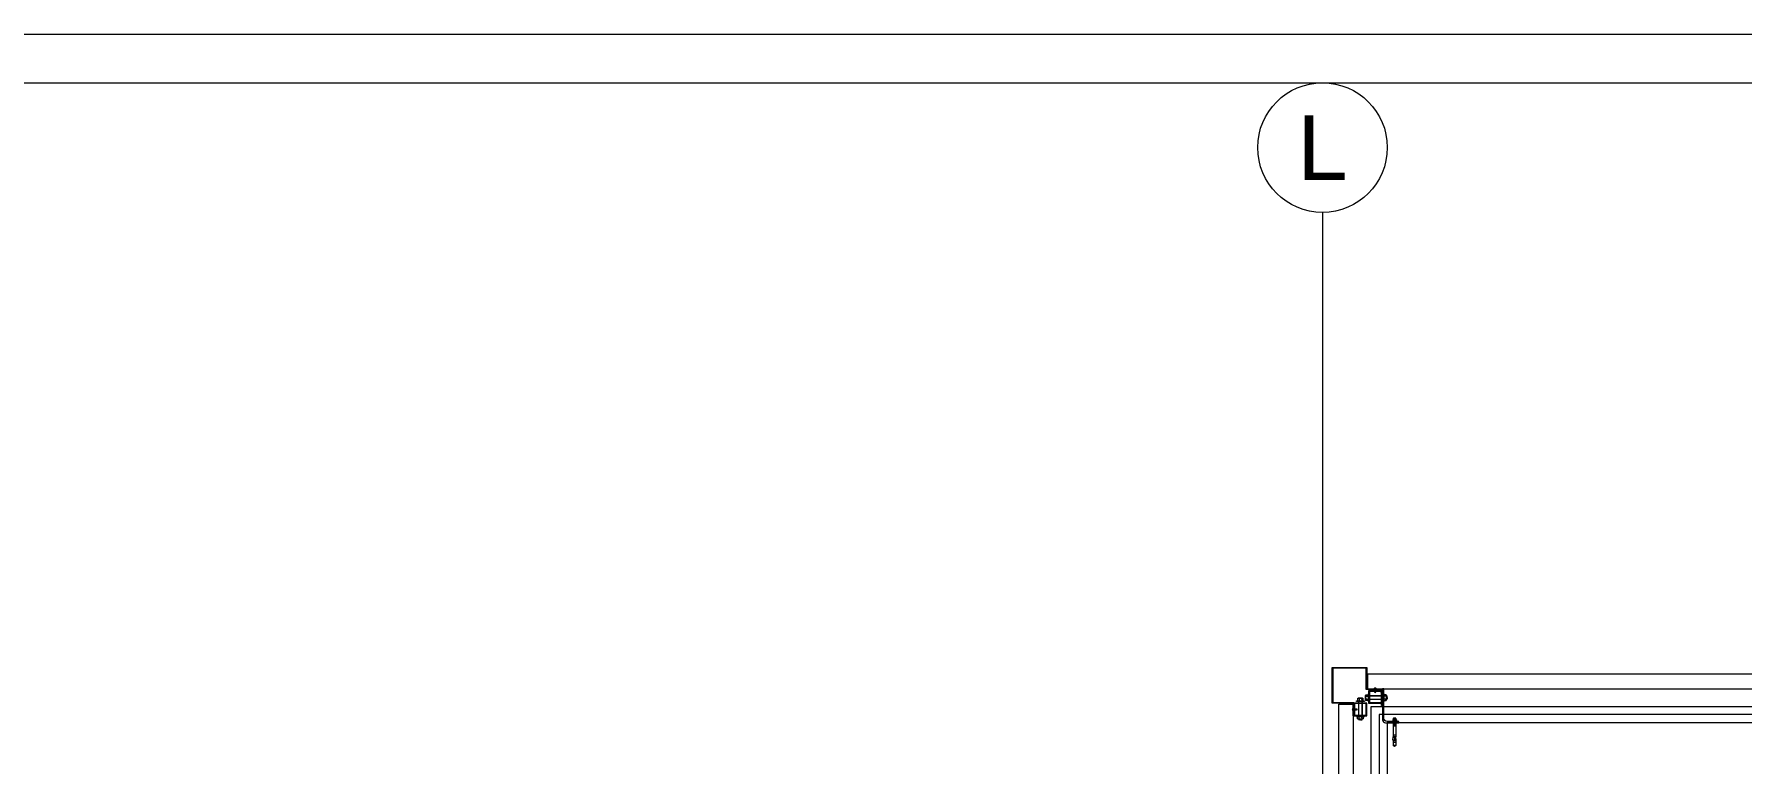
# Model space of a CAD drawing. Extents: x -2365 to 41970, y -230 to 8114.
# Drawn here: x 4043 to 4570, y 3980 to 4205 of the extents above; entities that cross this region are included whole.
import ezdxf
from ezdxf.enums import TextEntityAlignment as Align

# ---------------------------------------------------------------- set-up
doc = ezdxf.new("R2010")
doc.units = 0
doc.header["$LTSCALE"] = 25
doc.layers.get('0').update_dxf_attribs({"color": 9, "lineweight": 9})
for name, color, linetype, lineweight in [('00', 9, 'Continuous', 9), ('06D', 9, 'Continuous', 9), ('10', 9, 'Continuous', 9), ('10A', 9, 'Continuous', 9), ('24', 9, 'Continuous', 9), ('33', 9, 'BATTING', 9), ('40A', 9, 'Continuous', 9)]:
    doc.layers.add(name, color=color, linetype=linetype, lineweight=lineweight)
doc.styles.add('Arial', font='arial.ttf', dxfattribs={"height": 2.5})
doc.linetypes.add('BATTING', pattern='A,0.0001,-0.1,[134,ltypeshp.shx,S=0.1,R=0,X=-0.1,Y=0],-0.2,[134,ltypeshp.shx,S=0.1,R=180,X=0.1,Y=0],-0.1', length=0.4001)

# ---------------------------------------------------------------- blocks, each defined once
blk = doc.blocks.new('0_aks')
at = {"linetype": 'Continuous'}
blk.add_circle((0, 0), 2, dxfattribs=at)
at = {"style": 'Arial'}
blk.add_attdef('AKS', text='', height=2, dxfattribs=at).set_placement((0, 0), align=Align.MIDDLE_CENTER)
blk = doc.blocks.new('p-aks_vw')
at = {"layer": '24', "ltscale": 2}
blk.add_lwpolyline([(4040, 3837.5), (4040, 3540)], dxfattribs=at)
at = {"layer": '24', "xscale": 10, "yscale": 10, "zscale": 10}
blk.add_blockref('0_aks', (4040, 3857.5), dxfattribs=at).add_auto_attribs({'AKS': 'L'})
blk = doc.blocks.new('VIDA')
for p, q in [((-18072, 6523.9), (-18071.9, 6524)), ((-18071.9, 6523.8), (-18072, 6523.9)), ((-18071.9, 6524), (-18070.1, 6524.7)), ((-18069.6, 6522.9), (-18071.9, 6523.8)), ((-18069.7, 6524.9), (-18070.6, 6523.2)), ((-18070.6, 6523.2), (-18070.1, 6524.7)), ((-18070.1, 6524.7), (-18069.9, 6525.1)), ((-18069.9, 6525.1), (-18070.1, 6524.1)), ((-18070.1, 6524.1), (-18070, 6524.3)), ((-18070, 6524.3), (-18069.8, 6525.1)), ((-18069.9, 6525.1), (-18069.8, 6525.1)), ((-18069.8, 6525.1), (-18069.7, 6524.9)), ((-18069.7, 6524.9), (-18069.3, 6525)), ((-18069.6, 6522.8), (-18069.1, 6525)), ((-18069.6, 6522.8), (-18069.6, 6522.9)), ((-18069.4, 6522.4), (-18069.6, 6522.8)), ((-18068.9, 6525.3), (-18069.4, 6522.4)), ((-18069.3, 6522.4), (-18069.4, 6522.4)), ((-18069.3, 6522.4), (-18068.9, 6525.3)), ((-18069.3, 6525), (-18069.1, 6525)), ((-18069.1, 6522.8), (-18069.3, 6522.4)), ((-18069.1, 6525), (-18068.9, 6525.3)), ((-18068.7, 6522.8), (-18069.1, 6522.8)), ((-18068.9, 6525.3), (-18068.9, 6525.3)), ((-18068.9, 6525.3), (-18068.7, 6525)), ((-18068.7, 6522.8), (-18068.2, 6525)), ((-18068.7, 6525), (-18068.2, 6525)), ((-18068.5, 6522.4), (-18068.7, 6522.8)), ((-18068, 6525.3), (-18068.5, 6522.4)), ((-18068.4, 6522.4), (-18068.5, 6522.4)), ((-18068.4, 6522.4), (-18067.9, 6525.3)), ((-18068.2, 6522.8), (-18068.4, 6522.4)), ((-18068.2, 6522.8), (-18068.4, 6522.4)), ((-18068.2, 6525), (-18068, 6525.3)), ((-18067.7, 6525), (-18068.2, 6522.8)), ((-18067.7, 6522.8), (-18068.2, 6522.8)), ((-18067.9, 6525.3), (-18068, 6525.3)), ((-18067.9, 6525.3), (-18067.7, 6525)), ((-18067.7, 6522.8), (-18067.2, 6525)), ((-18067.7, 6525), (-18067.2, 6525)), ((-18067.5, 6522.4), (-18067.7, 6522.8)), ((-18067, 6525.3), (-18067.5, 6522.4)), ((-18067.4, 6522.4), (-18067.5, 6522.4)), ((-18067.4, 6522.4), (-18066.9, 6525.3)), ((-18067.2, 6522.8), (-18067.4, 6522.4)), ((-18067.2, 6522.8), (-18067.4, 6522.4)), ((-18067.2, 6525), (-18067, 6525.3)), ((-18066.7, 6525), (-18067.2, 6522.8)), ((-18066.7, 6522.8), (-18067.2, 6522.8)), ((-18066.9, 6525.3), (-18067, 6525.3)), ((-18066.9, 6525.3), (-18066.7, 6525)), ((-18066.3, 6525), (-18066.7, 6525)), ((-18066.7, 6522.8), (-18066.3, 6525)), ((-18066.5, 6522.4), (-18066.7, 6522.8)), ((-18066.1, 6525.3), (-18066.5, 6522.4)), ((-18066.5, 6522.4), (-18066, 6525.3)), ((-18066.3, 6522.8), (-18066.5, 6522.4)), ((-18066.3, 6522.8), (-18066.5, 6522.4)), ((-18066.5, 6522.4), (-18066.5, 6522.4)), ((-18066.3, 6525), (-18066.1, 6525.3)), ((-18065.8, 6525), (-18066.3, 6522.8)), ((-18066.3, 6522.8), (-18065.8, 6522.8)), ((-18066, 6525.3), (-18066.1, 6525.3)), ((-18066, 6525.3), (-18065.8, 6525)), ((-18065.8, 6522.8), (-18065.3, 6525)), ((-18065.8, 6525), (-18065.3, 6525)), ((-18065.6, 6522.4), (-18065.8, 6522.8)), ((-18065.1, 6525.3), (-18065.6, 6522.4)), ((-18065.5, 6522.4), (-18065.6, 6522.4)), ((-18065.5, 6522.4), (-18065, 6525.3)), ((-18065.3, 6522.8), (-18065.5, 6522.4)), ((-18065.3, 6522.8), (-18065.5, 6522.4)), ((-18065.3, 6525), (-18065.1, 6525.3)), ((-18064.8, 6525), (-18065.3, 6522.8)), ((-18064.8, 6522.8), (-18065.3, 6522.8)), ((-18065.1, 6525.3), (-18065, 6525.3)), ((-18065, 6525.3), (-18064.8, 6525)), ((-18064.8, 6525), (-18064.3, 6525)), ((-18064.8, 6522.8), (-18064.3, 6525)), ((-18064.6, 6522.4), (-18064.8, 6522.8)), ((-18064.1, 6525.3), (-18064.6, 6522.4)), ((-18064.5, 6522.4), (-18064.6, 6522.4)), ((-18064.5, 6522.4), (-18064, 6525.3)), ((-18064.3, 6522.8), (-18064.5, 6522.4)), ((-18064.3, 6522.8), (-18064.5, 6522.4)), ((-18064.3, 6525), (-18064.1, 6525.3)), ((-18063.8, 6525), (-18064.3, 6522.8)), ((-18063.8, 6522.8), (-18064.3, 6522.8)), ((-18064, 6525.3), (-18064.1, 6525.3)), ((-18064, 6525.3), (-18063.8, 6525)), ((-18063.8, 6522.8), (-18062, 6525)), ((-18062, 6525), (-18063.8, 6525)), ((-18063.6, 6522.4), (-18063.8, 6522.8)), ((-18063.6, 6522.4), (-18061.7, 6525.3)), ((-18061.8, 6525.3), (-18063.6, 6522.4)), ((-18062, 6522.8), (-18063.6, 6522.4)), ((-18062, 6522.8), (-18063.6, 6522.4)), ((-18063.6, 6522.4), (-18063.6, 6522.4)), ((-18061.5, 6525), (-18063.4, 6522.8)), ((-18063.4, 6522.8), (-18061.5, 6522.8)), ((-18061.7, 6525.3), (-18063.2, 6525.3)), ((-18062.7, 6522.4), (-18061.5, 6522.8)), ((-18062.6, 6522.4), (-18062.1, 6525.3)), ((-18062.4, 6522.8), (-18062.6, 6522.4)), ((-18062.4, 6522.8), (-18062.6, 6522.4)), ((-18062.6, 6522.4), (-18061.3, 6522.4)), ((-18062.4, 6525), (-18062.2, 6525.3)), ((-18061.5, 6525), (-18062.4, 6525)), ((-18061.5, 6522.8), (-18062.4, 6525)), ((-18061.9, 6525), (-18062.4, 6522.8)), ((-18061.9, 6522.8), (-18062.4, 6522.8)), ((-18062.2, 6525.3), (-18062.1, 6525.3)), ((-18062.2, 6525.3), (-18061.3, 6522.4)), ((-18062.1, 6525.3), (-18061.9, 6525)), ((-18062, 6525), (-18061.8, 6525.3)), ((-18061.9, 6525), (-18061.4, 6525)), ((-18061.9, 6522.8), (-18061.4, 6525)), ((-18061.7, 6522.4), (-18061.9, 6522.8)), ((-18061.2, 6525.3), (-18061.7, 6522.4)), ((-18061.7, 6525.3), (-18061.5, 6525)), ((-18061.6, 6522.4), (-18061.7, 6522.4)), ((-18061.6, 6522.4), (-18061.2, 6525.3)), ((-18061.4, 6522.8), (-18061.6, 6522.4)), ((-18061.4, 6522.8), (-18061.6, 6522.4)), ((-18061.4, 6525), (-18061.2, 6525.3)), ((-18061, 6525), (-18061.4, 6522.8)), ((-18060.9, 6522.8), (-18061.4, 6522.8)), ((-18061.2, 6525.3), (-18061, 6525)), ((-18061.2, 6525.3), (-18061.2, 6525.3)), ((-18061, 6525), (-18060.5, 6525)), ((-18060.9, 6522.8), (-18060.5, 6525)), ((-18060.7, 6522.4), (-18060.9, 6522.8)), ((-18060.7, 6522.4), (-18060.2, 6525.3)), ((-18060.3, 6525.3), (-18060.7, 6522.4)), ((-18060.5, 6522.8), (-18060.7, 6522.4)), ((-18060.5, 6522.8), (-18060.7, 6522.4)), ((-18060.7, 6522.4), (-18060.7, 6522.4)), ((-18060.5, 6525), (-18060.3, 6525.3)), ((-18060, 6525), (-18060.5, 6522.8)), ((-18060.5, 6522.8), (-18060, 6522.8)), ((-18060.3, 6525.3), (-18060.2, 6525.3)), ((-18060.2, 6525.3), (-18060, 6525)), ((-18060, 6525), (-18059.5, 6525)), ((-18060, 6522.8), (-18059.5, 6525)), ((-18059.8, 6522.4), (-18060, 6522.8)), ((-18059.3, 6525.3), (-18059.8, 6522.4)), ((-18059.7, 6522.4), (-18059.8, 6522.4)), ((-18059.7, 6522.4), (-18059.2, 6525.3)), ((-18059.5, 6522.8), (-18059.7, 6522.4)), ((-18059.5, 6522.8), (-18059.7, 6522.4)), ((-18059.5, 6525), (-18059.3, 6525.3)), ((-18059.2, 6524), (-18059.5, 6522.8)), ((-18059.5, 6522.8), (-18059.2, 6522.8)), ((-18059.3, 6525.3), (-18059.2, 6525.3)), ((-18058.1, 6526.6), (-18059.2, 6526.6)), ((-18059.2, 6521.2), (-18059.2, 6526.6)), ((-18058.1, 6521.2), (-18059.2, 6521.2))]:
    blk.add_line(p, q)
for points in [[(-18068.7, 6525), (-18069.1, 6522.8)], [(-18057.2, 6524.3), (-18057.5, 6524), (-18057.5, 6523.8), (-18057.2, 6523.5)]]:
    blk.add_lwpolyline(points)
for centre, start, end in [((-18062.4, 6523.6), 7.5095, 35.2427), ((-18062.4, 6524.2), 324.7573, 352.4905)]:
    blk.add_arc(centre, 5.21, start, end)
blk = doc.blocks.new('çelik dübel')
at = {"ltscale": 7}
for p, q in [((-87.2, -2), (-85, 2)), ((-85, -6), (-85, 2)), ((-68, 2), (-85, 2)), ((-75, -6), (-75, 2)), ((-70, -6), (-70, 2)), ((-68, 3), (-58, 2)), ((-68, -7), (-68, 3)), ((-58, -6), (-58, 2)), ((-8.5, 2), (-58, 2)), ((-53, 1.5), (-58, 1.5)), ((-53, -6), (-53, 2)), ((-25, -6), (-25, 2)), ((-25, -6), (-23.9, 2)), ((-23, -6), (-21.9, 2)), ((-21, -6), (-19.9, 2)), ((-19, -6), (-17.9, 2)), ((-17, -6), (-15.9, 2)), ((-85, -6), (-87.2, -2)), ((-68, -6), (-85, -6)), ((-68, -7), (-58, -6)), ((-53, -5.5), (-58, -5.5)), ((-8.5, -6), (-58, -6))]:
    blk.add_line(p, q, dxfattribs=at)
for p, q in [((-15, -6), (-13.9, 2)), ((-13, -6), (-11.9, 2)), ((-11, -6), (-10, 1.1)), ((-10, -9), (-10, 5)), ((-9, 5), (-10, 5)), ((-10, 3), (-10, 5)), ((-9, -9), (-9, 5)), ((-8.5, 2), (-8.5, 3)), ((-8.5, -4), (-8.5, 0)), ((-5, 4), (-7.5, 4)), ((-5, 1), (-7.5, 1)), ((-4, 2), (-4, 3)), ((-1, 2), (-4, 2)), ((-4, -4), (-4, 0)), ((-3, -6), (-1.9, 2)), ((-1, -6), (0, 1.1)), ((0, -5), (0, 1)), ((-10, -7), (-10, -9.1)), ((-9, -9), (-10, -9)), ((-8.5, -6), (-8.5, -7)), ((-5, -5), (-7.5, -5)), ((-5, -8), (-7.5, -8)), ((-4, -6), (-4, -7)), ((-1, -6), (-4, -6))]:
    blk.add_line(p, q)
for points in [[(-68, 0.6), (-67.4, 0.4), (-67, 0.1), (-66.6, -0.3), (-66.2, -0.8), (-65.9, -1.3), (-65.7, -1.9), (-65.4, -2.3), (-65.2, -2.8), (-65, -3.1), (-64.8, -3.3), (-64.6, -3.5), (-64.4, -3.6), (-64.2, -3.5), (-63.9, -3.5), (-63.7, -3.3), (-63.5, -3.1), (-63.2, -2.9), (-62.9, -2.6), (-62.7, -2.3), (-62.4, -2), (-62.1, -1.7), (-61.9, -1.4), (-61.6, -1.1), (-61.4, -0.9), (-61.2, -0.7), (-61, -0.6), (-60.8, -0.5), (-60.6, -0.5), (-60.4, -0.5), (-60.3, -0.7), (-60.1, -0.9), (-59.9, -1.1), (-59.8, -1.5), (-59.6, -1.9), (-59.4, -2.3), (-59.2, -2.7), (-58.9, -3), (-58.7, -3.3), (-58.4, -3.5), (-58, -3.5)], [(-68, -0.5), (-68, -0.5), (-67.9, -0.5), (-67.9, -0.5), (-67.8, -0.5), (-67.8, -0.6), (-67.7, -0.6), (-67.7, -0.6), (-67.6, -0.7), (-67.6, -0.7), (-67.6, -0.8), (-67.5, -0.8), (-67.5, -0.8), (-67.5, -0.9), (-67.4, -0.9), (-67.4, -0.9), (-67.3, -1), (-67.3, -1), (-67.3, -1.1), (-67.2, -1.1), (-67.2, -1.2), (-67.2, -1.2), (-67.1, -1.3), (-67.1, -1.3), (-67.1, -1.4), (-67, -1.4), (-67, -1.5), (-67, -1.5), (-66.9, -1.6), (-66.9, -1.6), (-66.9, -1.7), (-66.9, -1.7), (-66.8, -1.8), (-66.8, -1.9), (-66.8, -1.9), (-66.7, -2), (-66.7, -2), (-66.7, -2.1), (-66.6, -2.2), (-66.6, -2.2), (-66.6, -2.3), (-66.6, -2.3), (-66.5, -2.4), (-66.5, -2.5), (-66.5, -2.5), (-66.4, -2.6), (-66.4, -2.7), (-66.4, -2.7), (-66.3, -2.8), (-66.3, -2.8), (-66.3, -2.9), (-66.3, -3), (-66.2, -3), (-66.2, -3.1), (-66.2, -3.1), (-66.1, -3.2), (-66.1, -3.2), (-66.1, -3.3), (-66, -3.4), (-66, -3.4), (-66, -3.5), (-65.9, -3.5), (-65.9, -3.6), (-65.9, -3.6), (-65.8, -3.7), (-65.8, -3.7), (-65.7, -3.8), (-65.7, -3.8), (-65.7, -3.9), (-65.6, -3.9), (-65.6, -4), (-65.5, -4), (-65.5, -4.1), (-65.4, -4.1), (-65.4, -4.1), (-65.3, -4.2), (-65.3, -4.2), (-65.2, -4.3), (-65.2, -4.3), (-65.1, -4.3), (-65, -4.4), (-65, -4.4), (-64.9, -4.4), (-64.9, -4.4), (-64.8, -4.5), (-64.7, -4.5), (-64.7, -4.5), (-64.6, -4.5), (-64.5, -4.5), (-64.5, -4.5), (-64.4, -4.5), (-64.3, -4.5), (-64.3, -4.5), (-64.2, -4.5), (-64.1, -4.5), (-64.1, -4.5), (-64, -4.5), (-64, -4.5), (-63.9, -4.5), (-63.8, -4.5), (-63.8, -4.5), (-63.7, -4.4), (-63.7, -4.4), (-63.6, -4.4), (-63.6, -4.4), (-63.5, -4.4), (-63.4, -4.3), (-63.4, -4.3), (-63.3, -4.3), (-63.3, -4.3), (-63.3, -4.2), (-63.2, -4.2), (-63.2, -4.2), (-63.1, -4.1), (-63.1, -4.1), (-63, -4.1), (-63, -4), (-62.9, -4), (-62.9, -4), (-62.9, -3.9), (-62.8, -3.9), (-62.8, -3.9), (-62.7, -3.8), (-62.7, -3.8), (-62.7, -3.8), (-62.6, -3.7), (-62.6, -3.7), (-62.5, -3.6), (-62.5, -3.6), (-62.5, -3.6), (-62.4, -3.5), (-62.4, -3.5), (-62.4, -3.5), (-62.3, -3.4), (-62.3, -3.4), (-62.2, -3.3), (-62.2, -3.3), (-62.2, -3.3), (-62.1, -3.2), (-62.1, -3.2), (-62.1, -3.1), (-62, -3.1), (-62, -3.1), (-62, -3), (-61.9, -3), (-61.9, -2.9), (-61.9, -2.9), (-61.8, -2.9), (-61.8, -2.8), (-61.7, -2.8), (-61.7, -2.7), (-61.7, -2.7), (-61.6, -2.6), (-61.6, -2.6), (-61.6, -2.6), (-61.5, -2.5), (-61.5, -2.5), (-61.5, -2.5), (-61.4, -2.4), (-61.4, -2.4), (-61.4, -2.3), (-61.3, -2.3), (-61.3, -2.3), (-61.3, -2.2), (-61.3, -2.2), (-61.2, -2.2), (-61.2, -2.1), (-61.2, -2.1), (-61.1, -2), (-61.1, -2), (-61.1, -2), (-61, -1.9), (-61, -1.9), (-61, -1.9), (-61, -1.9), (-60.9, -1.8), (-60.9, -1.8), (-60.9, -1.8), (-60.9, -1.8), (-60.9, -1.8), (-60.9, -1.7), (-60.8, -1.7), (-60.8, -1.7), (-60.8, -1.7), (-60.8, -1.7), (-60.8, -1.7), (-60.8, -1.8), (-60.7, -1.8), (-60.7, -1.8), (-60.7, -1.8), (-60.7, -1.9), (-60.7, -1.9), (-60.7, -1.9), (-60.6, -2), (-60.6, -2), (-60.6, -2.1), (-60.6, -2.1), (-60.6, -2.1), (-60.5, -2.2), (-60.5, -2.2), (-60.5, -2.3), (-60.5, -2.3), (-60.4, -2.4), (-60.4, -2.5), (-60.4, -2.5), (-60.4, -2.6), (-60.3, -2.6), (-60.3, -2.7), (-60.3, -2.7), (-60.3, -2.8), (-60.2, -2.8), (-60.2, -2.9), (-60.2, -3), (-60.1, -3), (-60.1, -3.1), (-60.1, -3.1), (-60, -3.2), (-60, -3.2), (-59.9, -3.3), (-59.9, -3.4), (-59.9, -3.4), (-59.8, -3.5), (-59.8, -3.5), (-59.7, -3.6), (-59.7, -3.6), (-59.6, -3.7), (-59.6, -3.8), (-59.5, -3.8), (-59.5, -3.9), (-59.4, -3.9), (-59.3, -4), (-59.3, -4), (-59.2, -4.1), (-59.1, -4.2), (-59, -4.2), (-58.9, -4.3), (-58.8, -4.3), (-58.6, -4.4), (-58.4, -4.4), (-58.2, -4.5), (-58, -4.5)]]:
    blk.add_lwpolyline(points)
for centre, start, end in [((-7.5, 3), 90, 180), ((-7.5, 2), 180, 270), ((-7.5, 0), 90, 180), ((-5, 3), 0, 90), ((-5, 2), 270, 0), ((-5, 0), 0, 90), ((-1, 1), 0, 90), ((-7.5, -4), 180, 270), ((-7.5, -6), 90, 180), ((-7.5, -7), 180, 270), ((-5, -4), 270, 0), ((-5, -6), 0, 90), ((-5, -7), 270, 0), ((-1, -5), 270, 0)]:
    blk.add_arc(centre, 1, start, end)
blk = doc.blocks.new('cxvxv')
for p, q in [((-21988.4, 8560.98, 0), (-21988.4, 8560.32, 0)), ((-21988.4, 8560.32, 0), (-21986.64, 8560.32, 0)), ((-21986.86, 8561.07, 0), (-21988.18, 8561.07, 0)), ((-21988.02, 8561.25, 0), (-21987.03, 8561.3, 0)), ((-21988.02, 8561.25, 0), (-21988, 8561.26, 0)), ((-21988, 8561.23, 0), (-21988.02, 8561.25, 0)), ((-21988.02, 8561.13, 0), (-21987.03, 8561.19, 0)), ((-21988.02, 8561.13, 0), (-21988, 8561.14, 0)), ((-21988, 8561.11, 0), (-21988.02, 8561.13, 0)), ((-21988.02, 8560.32, 0), (-21987.02, 8560.32, 0)), ((-21988.02, 8560.28, 0), (-21988.02, 8560.32, 0)), ((-21988.02, 8560.11, 0), (-21988.02, 8555.61, 0)), ((-21988, 8561.3, 0), (-21987.94, 8561.35, 0)), ((-21988, 8561.26, 0), (-21988, 8561.3, 0)), ((-21988, 8561.14, 0), (-21988, 8561.23, 0)), ((-21988, 8561.07, 0), (-21988, 8561.11, 0)), ((-21987.96, 8560.98, 0), (-21987.96, 8560.32, 0)), ((-21987.54, 8561.35, 0), (-21987.94, 8561.35, 0)), ((-21987.7, 8561.05, 0), (-21987.7, 8561.08, 0)), ((-21987.7, 8561.07, 0), (-21987.7, 8561.07, 0)), ((-21987.54, 8561.35, 0), (-21987.1, 8561.35, 0)), ((-21987.03, 8561.3, 0), (-21987.1, 8561.35, 0)), ((-21987.08, 8560.64, 0), (-21987.08, 8560.98, 0)), ((-21987.08, 8560.64, 0), (-21987.08, 8560.32, 0)), ((-21987.06, 8560.32, 0), (-21987.06, 8560.28, 0)), ((-21987.06, 8555.61, 0), (-21987.06, 8560.11, 0)), ((-21987.05, 8561.32, 0), (-21987.03, 8561.3, 0)), ((-21987.03, 8561.3, 0), (-21987.05, 8561.28, 0)), ((-21987.03, 8561.3, 0), (-21987.05, 8561.29, 0)), ((-21987.05, 8561.28, 0), (-21987.05, 8561.2, 0)), ((-21987.05, 8561.2, 0), (-21987.03, 8561.19, 0)), ((-21987.03, 8561.19, 0), (-21987.05, 8561.17, 0)), ((-21987.05, 8561.17, 0), (-21987.05, 8561.08, 0)), ((-21987.05, 8561.08, 0), (-21987.03, 8561.07, 0)), ((-21987.02, 8560.32, 0), (-21987.02, 8560.28, 0)), ((-21987.02, 8555.61, 0), (-21987.02, 8560.11, 0)), ((-21986.64, 8560.32, 0), (-21986.64, 8560.98, 0)), ((-21988.4, 8555.4, 0), (-21986.64, 8555.4, 0)), ((-21988.4, 8554.74, 0), (-21988.4, 8555.4, 0)), ((-21986.86, 8554.65, 0), (-21988.17, 8554.65, 0)), ((-21988.02, 8555.44, 0), (-21988.02, 8555.4, 0)), ((-21988.02, 8555.4, 0), (-21987.02, 8555.4, 0)), ((-21987.96, 8554.74, 0), (-21987.96, 8555.4, 0)), ((-21987.08, 8555.08, 0), (-21987.08, 8555.4, 0)), ((-21987.08, 8555.08, 0), (-21987.08, 8554.74, 0)), ((-21987.06, 8555.4, 0), (-21987.06, 8555.44, 0)), ((-21987.02, 8555.4, 0), (-21987.02, 8555.44, 0)), ((-21986.64, 8555.4, 0), (-21986.64, 8554.74, 0))]:
    blk.add_line(p, q)
at = {"elevation": 0}
for points in [[(-21986.3, 8560.11), (-21988.7, 8560.11), (-21988.7, 8560.28), (-21986.3, 8560.28)], [(-21986.3, 8555.61), (-21988.7, 8555.61), (-21988.7, 8555.44), (-21986.3, 8555.44)]]:
    blk.add_lwpolyline(points, close=True, dxfattribs=at)
for points in [[(-21987.98, 8560.28), (-21987.98, 8560.32)], [(-21987.98, 8560.11), (-21987.98, 8555.61)], [(-21987.98, 8555.44), (-21987.98, 8555.4)]]:
    blk.add_lwpolyline(points, dxfattribs=at)
for centre, radius, start, end in [((-21988.18, 8560.75, 0), 0.315, 45.8497, 134.1503), ((-21987.52, 8559.95, 0), 1.12, 66.8701, 113.1299), ((-21987.52, 8559.95, 0), 1.12, 66.8701, 113.1299), ((-21986.86, 8560.76, 0), 0.313, 45.449, 134.551), ((-21988.18, 8554.97, 0), 0.315, 225.8497, 314.1503), ((-21987.52, 8555.77, 0), 1.12, 246.8701, 293.1299), ((-21987.52, 8555.77, 0), 1.12, 246.8701, 293.1299), ((-21986.86, 8554.96, 0), 0.313, 225.449, 314.551)]:
    blk.add_arc(centre, radius, start, end)

msp = doc.modelspace()

# ---------------------------------------------------------------- linework, layer by layer
at = {"layer": '00'}
msp.add_lwpolyline([(4765.84, 3992.5), (4765.84, 3992.5), (4460.84, 3992.5), (4460.84, 3977.5), (4460.84, 3977.5), (4460.84, 3892.5), (4480.84, 3892.5), (4480.84, 3972.5)], dxfattribs=at)
at = {"layer": '06D'}
msp.add_lwpolyline([(4323.34, 3897.5), (4455.84, 3897.5), (4455.84, 3997.5), (4915.84, 3997.5)], dxfattribs=at)
at = {"layer": '10'}
for points in [[(4459.1, 3998.4), (4455.1, 3998.4), (4455.1, 4002.4), (4459.1, 4002.4)], [(4459.01, 3998.61), (4455.41, 3998.6), (4455.4, 4002.2), (4459, 4002.21)], [(4454.54, 3994.59), (4454.54, 3998.59), (4450.54, 3998.6), (4450.54, 3994.6)], [(4454.34, 3994.79), (4454.34, 3998.39), (4450.74, 3998.4), (4450.74, 3994.8)]]:
    msp.add_lwpolyline(points, close=True, dxfattribs=at)
for points in [[(4455.39, 4002.8), (4458.6, 4002.8, -0.460546), (4459.5, 4001.9), (4459.5, 3997.8), (4459.1, 3997.8), (4459.1, 4001.4, 0.414214), (4458.1, 4002.4), (4455.39, 4002.4)], [(4459.39, 4003), (4459.39, 3993.4, 0.460237), (4460.29, 3992.5), (4464.39, 3992.5), (4464.39, 3992.9), (4460.79, 3992.9, -0.414214), (4459.79, 3993.9), (4459.79, 4003)]]:
    msp.add_lwpolyline(points, format="xyb", close=True, dxfattribs=at)
at = {"layer": '10A'}
for points in [[(4444.04, 3998.7), (4450.54, 3998.7), (4450.54, 3994.6), (4450.34, 3994.6), (4450.34, 3998.5), (4443.84, 3998.5), (4443.84, 4009.5), (4454.49, 4009.5), (4454.49, 4003), (4459.39, 4003), (4459.39, 4002.8), (4454.29, 4002.8), (4454.29, 4009.3), (4444.04, 4009.3), (4444.04, 3998.7)], [(4761.14, 4007.5), (4454.74, 4007.5), (4454.74, 4003), (4761.14, 4003)], [(4445.84, 3909.75), (4445.84, 3998.25), (4450.34, 3998.25), (4450.34, 3909.75), (4445.84, 3909.75)]]:
    msp.add_lwpolyline(points, dxfattribs=at)
at = {"layer": '33', "ltscale": 0.2}
msp.add_lwpolyline([(4915.84, 3995), (4458.34, 3995), (4458.34, 3895), (4323.34, 3895)], dxfattribs=at)
at = {"layer": '40A'}
for points in [[(6995, 0), (0, 0), (0, 4205), (6995, 4205)], [(80, 4190), (6455.06, 4190), (6455.06, 15), (80, 15)]]:
    msp.add_lwpolyline(points, close=True, dxfattribs=at)

# ---------------------------------------------------------------- block references
at = {"layer": '10', "yscale": 0.1000000000058208}
for p, xscale, zscale, rotation in [((5108.62, 5809.24), 0.1000000000058208, 0.1000000000058208, 90.02742896600735), ((2644.1, 3345.07), -0.1000000000058208, 0.1000000000021828, 359.9725710339794)]:
    msp.add_blockref('VIDA', p, dxfattribs=dict(at, xscale=xscale, zscale=zscale, rotation=rotation))
at = {"layer": '10', "xscale": -1, "rotation": 179.9725710339792}
msp.add_blockref('cxvxv', (26444.16, 12544.18, 0), dxfattribs=at)
at = {"layer": '10', "rotation": 270.0274289660073}
msp.add_blockref('cxvxv', (-4089.98, -17991.35, 0), dxfattribs=at)
at = {"layer": '10', "extrusion": (0, 0, -1), "xscale": -0.1000000000058208, "yscale": 0.1000000000058208, "zscale": -0.1000000000058208, "rotation": 270}
msp.add_blockref('çelik dübel', (-4462.9, 3993.93, 312.47), dxfattribs=at)
at = {"layer": '24'}
msp.add_blockref('p-aks_vw', (400.84, 312.5), dxfattribs=at)

doc.saveas('drawing.dxf')
